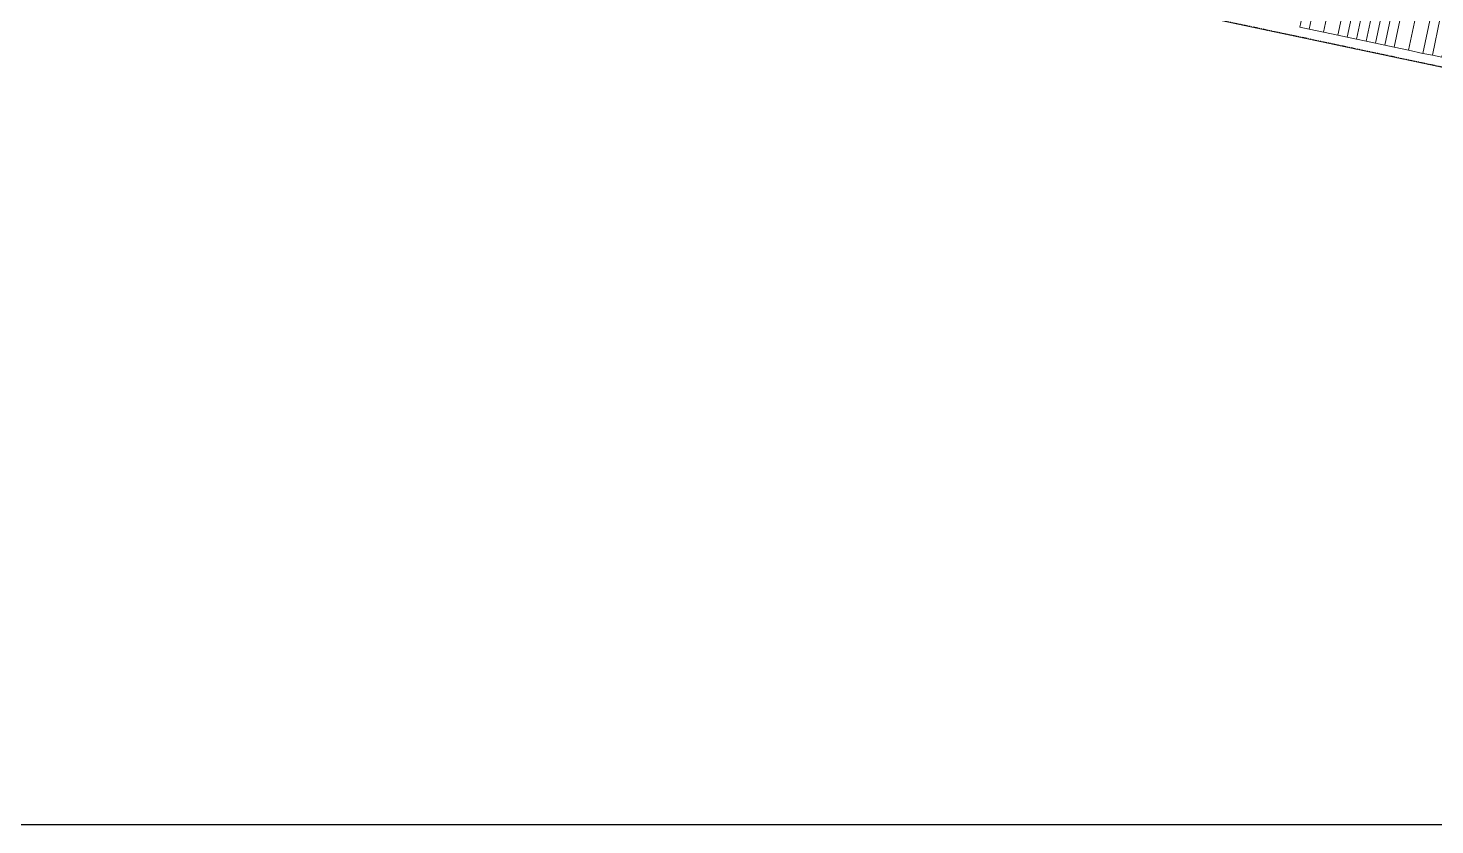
# Model space of a CAD drawing. Header units: centimetres. Extents: x -6122352 to 6876996, y -1694241 to 2592194.
# Drawn here: x -4150355 to -3272540, y -1114643 to -617275 of the extents above; entities that cross this region are included whole.
import ezdxf

# ---------------------------------------------------------------- set-up
doc = ezdxf.new("R2010")
doc.units = ezdxf.units.CM
doc.header["$MEASUREMENT"] = 0
doc.linetypes.add('23585-XR-AR-DAMAC PLOT LIMITS$0$PHANTOM2', pattern=[1.25, 0.625, -0.125, 0.125, -0.125, 0.125, -0.125])
doc.layers.add('23585-XR-AR-DAMAC PLOT LIMITS$0$1-End units', color=7, linetype='Continuous', lineweight=5, true_color=0xf8991e)
doc.layers.add('23585-XR-AR-DAMAC PLOT LIMITS$0$1-Open Space', color=7, linetype='Continuous', lineweight=5, true_color=0x90cf5a)
doc.layers.add('23585-XR-AR-DAMAC PLOT LIMITS$0$1-Mid units', color=41, linetype='Continuous', lineweight=5)
doc.layers.add('A-ANNO-TEXT', color=3, linetype='Continuous', lineweight=25)
doc.layers.add('23585-XR-AR-DAMAC PLOT LIMITS$0$D-Phase New', color=7, linetype='Continuous', true_color=0x000080)
doc.layers.add('23585-XR-AR-DAMAC PLOT LIMITS$0$PROJECT_LIMIT', color=1, linetype='Continuous')
doc.layers.add('@MI-REF LAYER', color=7, linetype='Continuous')

# ---------------------------------------------------------------- blocks, each defined once
blk = doc.blocks.new('23585-XR-AR-DAMAC PLOT LIMITS')
at = {"layer": '23585-XR-AR-DAMAC PLOT LIMITS$0$1-End units', "color": 251, "true_color": 0x636466}
for points in [[(498021.69, 2769742.02), (498021.67, 2769742), (498014.25, 2769736.7), (498000.28, 2769756.21), (498007.73, 2769761.53)], [(498029.14, 2769747.34), (498029.12, 2769747.32), (498021.69, 2769742.02), (498007.73, 2769761.53), (498015.17, 2769766.86)], [(497984.96, 2769715.76), (497984.94, 2769715.75), (497977.52, 2769710.44), (497963.55, 2769729.96), (497971, 2769735.28)], [(497977.52, 2769710.44), (497977.5, 2769710.43), (497970.06, 2769705.11), (497956.11, 2769724.64), (497963.55, 2769729.96)]]:
    blk.add_lwpolyline(points, close=True, dxfattribs=at)
at = {"layer": '23585-XR-AR-DAMAC PLOT LIMITS$0$1-Mid units', "color": 251, "true_color": 0x636466}
for points in [[(498034.02, 2769750.83), (498034, 2769750.81), (498029.14, 2769747.34), (498015.17, 2769766.86), (498020.05, 2769770.34)], [(498038.9, 2769754.32), (498038.88, 2769754.3), (498034.02, 2769750.83), (498020.05, 2769770.34), (498024.93, 2769773.83)], [(498009.37, 2769733.21), (498009.35, 2769733.19), (498004.49, 2769729.72), (497990.52, 2769749.24), (497995.4, 2769752.72)], [(498014.25, 2769736.7), (498014.23, 2769736.68), (498009.37, 2769733.21), (497995.4, 2769752.72), (498000.28, 2769756.21)], [(497994.72, 2769722.74), (497994.7, 2769722.73), (497989.84, 2769719.25), (497975.88, 2769738.77), (497980.76, 2769742.26)], [(497999.6, 2769726.23), (497999.59, 2769726.21), (497994.72, 2769722.74), (497980.76, 2769742.26), (497985.64, 2769745.75)], [(498004.49, 2769729.72), (498004.47, 2769729.7), (497999.6, 2769726.23), (497985.64, 2769745.75), (497990.52, 2769749.24)], [(497989.84, 2769719.25), (497989.82, 2769719.24), (497984.96, 2769715.76), (497971, 2769735.28), (497975.88, 2769738.77)], [(497970.06, 2769705.11), (497970.04, 2769705.1), (497965.18, 2769701.62), (497951.23, 2769721.15), (497956.11, 2769724.64)]]:
    blk.add_lwpolyline(points, close=True, dxfattribs=at)
at = {"layer": '23585-XR-AR-DAMAC PLOT LIMITS$0$1-Open Space', "color": 251, "true_color": 0x636466}
for points in [[(498038.9, 2769754.32), (498034.02, 2769750.83), (498029.14, 2769747.34), (498021.69, 2769742.02), (498021.67, 2769742), (498014.25, 2769736.7), (498009.37, 2769733.21), (498009.35, 2769733.19), (498004.49, 2769729.72), (498004.47, 2769729.7), (497999.6, 2769726.23), (497994.72, 2769722.74), (497994.7, 2769722.73), (497989.84, 2769719.25), (497989.82, 2769719.24), (497984.96, 2769715.76), (497977.52, 2769710.44), (497970.06, 2769705.11), (497965.18, 2769701.62)], [(497858.12, 2769617.72), (498197.26, 2769860.14)]]:
    blk.add_lwpolyline(points, dxfattribs=at)
at = {"layer": '23585-XR-AR-DAMAC PLOT LIMITS$0$D-Phase New', "color": 8, "const_width": 0.1}
blk.add_lwpolyline([(497688.92, 2770169.44), (497626.65, 2770080.85), (497583.53, 2770028.9), (497550.94, 2769991.99), (497492.14, 2769929.91), (497399.76, 2769847.18), (497360.2, 2769816.41), (497326.78, 2769790.41), (497321.18, 2769786.63), (497631.67, 2769450.47), (497637.67, 2769456.13), (497694.7, 2769500.9), (497719.8, 2769518.84), (498077.69, 2769774.67)], dxfattribs=at)
at = {"layer": '23585-XR-AR-DAMAC PLOT LIMITS$0$PROJECT_LIMIT', "linetype": '23585-XR-AR-DAMAC PLOT LIMITS$0$PHANTOM2', "ltscale": 5}
blk.add_lwpolyline([(498197.26, 2769860.14), (497694.7, 2769500.9), (497637.67, 2769456.13), (497584.9, 2769406.41), (497536.81, 2769352.14), (497510.83, 2769316.9), (497381.2, 2769282.03), (497333.11, 2769183.1)], dxfattribs=at)
blk = doc.blocks.new('A$Cf093b529')
at = {"layer": 'A-ANNO-TEXT'}
blk.add_blockref('23585-XR-AR-DAMAC PLOT LIMITS', (-495391.99, -2768603.44), dxfattribs=at)

msp = doc.modelspace()

# ---------------------------------------------------------------- linework, layer by layer
msp.add_lwpolyline([(-6122351.86136, 919491.60987), (-2384799.55793, 919491.60987), (-2384799.55793, -1114642.83198), (-6122351.86136, -1114642.83198)], close=True)

# ---------------------------------------------------------------- block references
at = {"layer": '@MI-REF LAYER', "xscale": 999.9999999999999, "yscale": 999.9999999999999, "zscale": 999.9999999999999, "rotation": 312.4882903633292}
msp.add_blockref('A$Cf093b529', (-5904718.73535, 539022.72011), dxfattribs=at)

doc.saveas('drawing.dxf')
